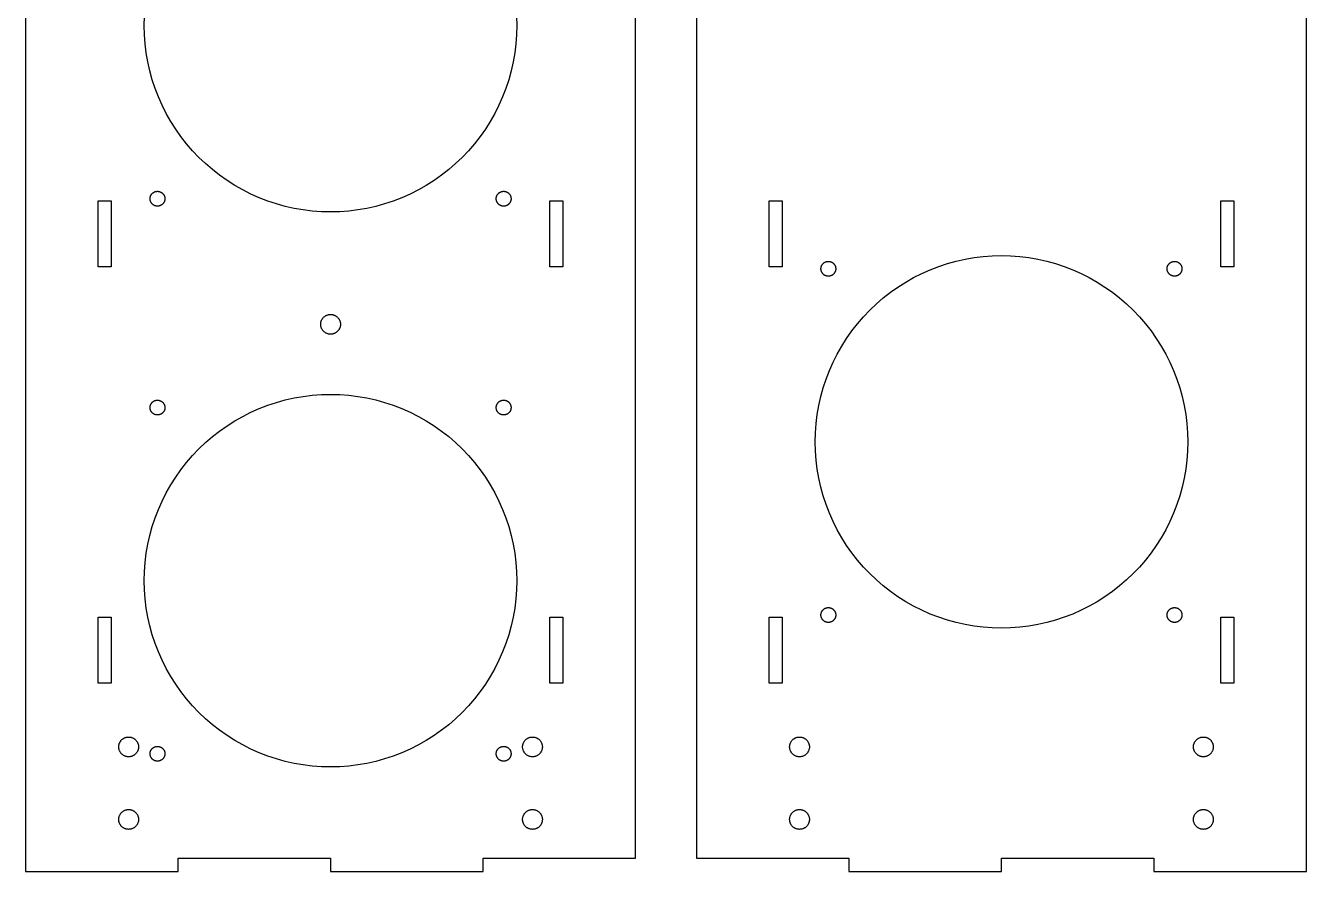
# Model space of a CAD drawing. Extents: x 0 to 916, y -4 to 1176.
# Drawn here: x 0 to 388.5, y -4 to 252.5 of the extents above; entities that cross this region are included whole.
import ezdxf

# ---------------------------------------------------------------- set-up
doc = ezdxf.new("R2010")
doc.units = 0
doc.layers.get('0').update_dxf_attribs({"linetype": 'CONTINUOUS'})

msp = doc.modelspace()

# ---------------------------------------------------------------- linework, layer by layer
for points in [[(46.25, 0), (92.5, 0), (92.5, -4), (138.75, -4), (138.75, 0), (185, 0), (185, 505), (138.75, 505), (138.75, 509), (92.5, 509), (92.5, 505), (46.25, 505), (46.25, 509), (0, 509), (0, -4), (46.25, -4)], [(296, 0), (342.25, 0), (342.25, -4), (388.5, -4), (388.5, 509), (342.25, 509), (342.25, 505), (296, 505), (296, 509), (249.75, 509), (249.75, 505), (203.5, 505), (203.5, 0), (249.75, 0), (249.75, -4), (296, -4)], [(39.8896, 197.753), (39.7795, 197.761), (39.6699, 197.774), (39.561, 197.793), (39.4533, 197.817), (39.3469, 197.847), (39.242, 197.882), (39.139, 197.921), (39.038, 197.966), (38.9394, 198.016), (38.8433, 198.07), (38.75, 198.129), (38.6597, 198.193), (38.5726, 198.261), (38.489, 198.333), (38.409, 198.409), (38.3329, 198.489), (38.2607, 198.573), (38.1928, 198.66), (38.1292, 198.75), (38.0701, 198.843), (38.0157, 198.939), (37.966, 199.038), (37.9213, 199.139), (37.8815, 199.242), (37.8469, 199.347), (37.8174, 199.453), (37.7932, 199.561), (37.7744, 199.67), (37.7608, 199.779), (37.7527, 199.89), (37.75, 200), (37.7527, 200.11), (37.7608, 200.221), (37.7744, 200.33), (37.7932, 200.439), (37.8174, 200.547), (37.8469, 200.653), (37.8815, 200.758), (37.9213, 200.861), (37.966, 200.962), (38.0157, 201.061), (38.0701, 201.157), (38.1292, 201.25), (38.1928, 201.34), (38.2607, 201.427), (38.3329, 201.511), (38.409, 201.591), (38.489, 201.667), (38.5726, 201.739), (38.6597, 201.807), (38.75, 201.871), (38.8433, 201.93), (38.9394, 201.984), (39.038, 202.034), (39.139, 202.079), (39.242, 202.118), (39.3469, 202.153), (39.4533, 202.183), (39.561, 202.207), (39.6699, 202.226), (39.7795, 202.239), (39.8896, 202.247), (40, 202.25), (40.1104, 202.247), (40.2205, 202.239), (40.3301, 202.226), (40.439, 202.207), (40.5467, 202.183), (40.6531, 202.153), (40.758, 202.118), (40.861, 202.079), (40.962, 202.034), (41.0606, 201.984), (41.1567, 201.93), (41.25, 201.871), (41.3403, 201.807), (41.4274, 201.739), (41.511, 201.667), (41.591, 201.591), (41.6671, 201.511), (41.7393, 201.427), (41.8072, 201.34), (41.8708, 201.25), (41.9299, 201.157), (41.9843, 201.061), (42.034, 200.962), (42.0787, 200.861), (42.1185, 200.758), (42.1531, 200.653), (42.1826, 200.547), (42.2068, 200.439), (42.2256, 200.33), (42.2392, 200.221), (42.2473, 200.11), (42.25, 200), (42.2473, 199.89), (42.2392, 199.779), (42.2256, 199.67), (42.2068, 199.561), (42.1826, 199.453), (42.1531, 199.347), (42.1185, 199.242), (42.0787, 199.139), (42.034, 199.038), (41.9843, 198.939), (41.9299, 198.843), (41.8708, 198.75), (41.8072, 198.66), (41.7393, 198.573), (41.6671, 198.489), (41.591, 198.409), (41.511, 198.333), (41.4274, 198.261), (41.3403, 198.193), (41.25, 198.129), (41.1567, 198.07), (41.0606, 198.016), (40.962, 197.966), (40.861, 197.921), (40.758, 197.882), (40.6531, 197.847), (40.5467, 197.817), (40.439, 197.793), (40.3301, 197.774), (40.2205, 197.761), (40.1104, 197.753), (40, 197.75)], [(144.89, 197.753), (144.779, 197.761), (144.67, 197.774), (144.561, 197.793), (144.453, 197.817), (144.347, 197.847), (144.242, 197.882), (144.139, 197.921), (144.038, 197.966), (143.939, 198.016), (143.843, 198.07), (143.75, 198.129), (143.66, 198.193), (143.573, 198.261), (143.489, 198.333), (143.409, 198.409), (143.333, 198.489), (143.261, 198.573), (143.193, 198.66), (143.129, 198.75), (143.07, 198.843), (143.016, 198.939), (142.966, 199.038), (142.921, 199.139), (142.882, 199.242), (142.847, 199.347), (142.817, 199.453), (142.793, 199.561), (142.774, 199.67), (142.761, 199.779), (142.753, 199.89), (142.75, 200), (142.753, 200.11), (142.761, 200.221), (142.774, 200.33), (142.793, 200.439), (142.817, 200.547), (142.847, 200.653), (142.882, 200.758), (142.921, 200.861), (142.966, 200.962), (143.016, 201.061), (143.07, 201.157), (143.129, 201.25), (143.193, 201.34), (143.261, 201.427), (143.333, 201.511), (143.409, 201.591), (143.489, 201.667), (143.573, 201.739), (143.66, 201.807), (143.75, 201.871), (143.843, 201.93), (143.939, 201.984), (144.038, 202.034), (144.139, 202.079), (144.242, 202.118), (144.347, 202.153), (144.453, 202.183), (144.561, 202.207), (144.67, 202.226), (144.779, 202.239), (144.89, 202.247), (145, 202.25), (145.11, 202.247), (145.221, 202.239), (145.33, 202.226), (145.439, 202.207), (145.547, 202.183), (145.653, 202.153), (145.758, 202.118), (145.861, 202.079), (145.962, 202.034), (146.061, 201.984), (146.157, 201.93), (146.25, 201.871), (146.34, 201.807), (146.427, 201.739), (146.511, 201.667), (146.591, 201.591), (146.667, 201.511), (146.739, 201.427), (146.807, 201.34), (146.871, 201.25), (146.93, 201.157), (146.984, 201.061), (147.034, 200.962), (147.079, 200.861), (147.118, 200.758), (147.153, 200.653), (147.183, 200.547), (147.207, 200.439), (147.226, 200.33), (147.239, 200.221), (147.247, 200.11), (147.25, 200), (147.247, 199.89), (147.239, 199.779), (147.226, 199.67), (147.207, 199.561), (147.183, 199.453), (147.153, 199.347), (147.118, 199.242), (147.079, 199.139), (147.034, 199.038), (146.984, 198.939), (146.93, 198.843), (146.871, 198.75), (146.807, 198.66), (146.739, 198.573), (146.667, 198.489), (146.591, 198.409), (146.511, 198.333), (146.427, 198.261), (146.34, 198.193), (146.25, 198.129), (146.157, 198.07), (146.061, 198.016), (145.962, 197.966), (145.861, 197.921), (145.758, 197.882), (145.653, 197.847), (145.547, 197.817), (145.439, 197.793), (145.33, 197.774), (145.221, 197.761), (145.11, 197.753), (145, 197.75)], [(22, 199.375), (26, 199.375), (26, 179.375), (22, 179.375)], [(159, 199.375), (163, 199.375), (163, 179.375), (159, 179.375)], [(225.5, 199.375), (229.5, 199.375), (229.5, 179.375), (225.5, 179.375)], [(362.5, 199.375), (366.5, 199.375), (366.5, 179.375), (362.5, 179.375)], [(293.228, 69.8181), (290.462, 70.0221), (287.71, 70.3615), (284.977, 70.8356), (282.272, 71.4432), (279.599, 72.1829), (276.966, 73.0528), (274.378, 74.0508), (271.843, 75.1746), (269.366, 76.4214), (266.953, 77.7883), (264.61, 79.272), (262.343, 80.8688), (260.157, 82.5749), (258.057, 84.3863), (256.048, 86.2985), (254.136, 88.3069), (252.325, 90.4068), (250.619, 92.593), (249.022, 94.8603), (247.538, 97.2032), (246.171, 99.6161), (244.925, 102.093), (243.801, 104.628), (242.803, 107.216), (241.933, 109.849), (241.193, 112.522), (240.586, 115.227), (240.112, 117.96), (239.772, 120.712), (239.568, 123.478), (239.5, 126.25), (239.568, 129.022), (239.772, 131.788), (240.112, 134.54), (240.586, 137.273), (241.193, 139.978), (241.933, 142.651), (242.803, 145.284), (243.801, 147.872), (244.925, 150.407), (246.171, 152.884), (247.538, 155.297), (249.022, 157.64), (250.619, 159.907), (252.325, 162.093), (254.136, 164.193), (256.048, 166.202), (258.057, 168.114), (260.157, 169.925), (262.343, 171.631), (264.61, 173.228), (266.953, 174.712), (269.366, 176.079), (271.843, 177.325), (274.378, 178.449), (276.966, 179.447), (279.599, 180.317), (282.272, 181.057), (284.977, 181.664), (287.71, 182.138), (290.462, 182.478), (293.228, 182.682), (296, 182.75), (298.772, 182.682), (301.538, 182.478), (304.29, 182.138), (307.023, 181.664), (309.728, 181.057), (312.401, 180.317), (315.034, 179.447), (317.622, 178.449), (320.157, 177.325), (322.634, 176.079), (325.047, 174.712), (327.39, 173.228), (329.657, 171.631), (331.843, 169.925), (333.943, 168.114), (335.952, 166.202), (337.864, 164.193), (339.675, 162.093), (341.381, 159.907), (342.978, 157.64), (344.462, 155.297), (345.829, 152.884), (347.075, 150.407), (348.199, 147.872), (349.197, 145.284), (350.067, 142.651), (350.807, 139.978), (351.414, 137.273), (351.888, 134.54), (352.228, 131.788), (352.432, 129.022), (352.5, 126.25), (352.432, 123.478), (352.228, 120.712), (351.888, 117.96), (351.414, 115.227), (350.807, 112.522), (350.067, 109.849), (349.197, 107.216), (348.199, 104.628), (347.075, 102.093), (345.829, 99.6161), (344.462, 97.2032), (342.978, 94.8603), (341.381, 92.593), (339.675, 90.4068), (337.864, 88.3069), (335.952, 86.2985), (333.943, 84.3863), (331.843, 82.5749), (329.657, 80.8688), (327.39, 79.272), (325.047, 77.7883), (322.634, 76.4214), (320.157, 75.1746), (317.622, 74.0508), (315.034, 73.0528), (312.401, 72.1829), (309.728, 71.4432), (307.023, 70.8356), (304.29, 70.3615), (301.538, 70.0221), (298.772, 69.8181), (296, 69.75)], [(243.39, 176.503), (243.279, 176.511), (243.17, 176.524), (243.061, 176.543), (242.953, 176.567), (242.847, 176.597), (242.742, 176.632), (242.639, 176.671), (242.538, 176.716), (242.439, 176.766), (242.343, 176.82), (242.25, 176.879), (242.16, 176.943), (242.073, 177.011), (241.989, 177.083), (241.909, 177.159), (241.833, 177.239), (241.761, 177.323), (241.693, 177.41), (241.629, 177.5), (241.57, 177.593), (241.516, 177.689), (241.466, 177.788), (241.421, 177.889), (241.382, 177.992), (241.347, 178.097), (241.317, 178.203), (241.293, 178.311), (241.274, 178.42), (241.261, 178.529), (241.253, 178.64), (241.25, 178.75), (241.253, 178.86), (241.261, 178.971), (241.274, 179.08), (241.293, 179.189), (241.317, 179.297), (241.347, 179.403), (241.382, 179.508), (241.421, 179.611), (241.466, 179.712), (241.516, 179.811), (241.57, 179.907), (241.629, 180), (241.693, 180.09), (241.761, 180.177), (241.833, 180.261), (241.909, 180.341), (241.989, 180.417), (242.073, 180.489), (242.16, 180.557), (242.25, 180.621), (242.343, 180.68), (242.439, 180.734), (242.538, 180.784), (242.639, 180.829), (242.742, 180.868), (242.847, 180.903), (242.953, 180.933), (243.061, 180.957), (243.17, 180.976), (243.279, 180.989), (243.39, 180.997), (243.5, 181), (243.61, 180.997), (243.721, 180.989), (243.83, 180.976), (243.939, 180.957), (244.047, 180.933), (244.153, 180.903), (244.258, 180.868), (244.361, 180.829), (244.462, 180.784), (244.561, 180.734), (244.657, 180.68), (244.75, 180.621), (244.84, 180.557), (244.927, 180.489), (245.011, 180.417), (245.091, 180.341), (245.167, 180.261), (245.239, 180.177), (245.307, 180.09), (245.371, 180), (245.43, 179.907), (245.484, 179.811), (245.534, 179.712), (245.579, 179.611), (245.618, 179.508), (245.653, 179.403), (245.683, 179.297), (245.707, 179.189), (245.726, 179.08), (245.739, 178.971), (245.747, 178.86), (245.75, 178.75), (245.747, 178.64), (245.739, 178.529), (245.726, 178.42), (245.707, 178.311), (245.683, 178.203), (245.653, 178.097), (245.618, 177.992), (245.579, 177.889), (245.534, 177.788), (245.484, 177.689), (245.43, 177.593), (245.371, 177.5), (245.307, 177.41), (245.239, 177.323), (245.167, 177.239), (245.091, 177.159), (245.011, 177.083), (244.927, 177.011), (244.84, 176.943), (244.75, 176.879), (244.657, 176.82), (244.561, 176.766), (244.462, 176.716), (244.361, 176.671), (244.258, 176.632), (244.153, 176.597), (244.047, 176.567), (243.939, 176.543), (243.83, 176.524), (243.721, 176.511), (243.61, 176.503), (243.5, 176.5)], [(348.39, 176.503), (348.279, 176.511), (348.17, 176.524), (348.061, 176.543), (347.953, 176.567), (347.847, 176.597), (347.742, 176.632), (347.639, 176.671), (347.538, 176.716), (347.439, 176.766), (347.343, 176.82), (347.25, 176.879), (347.16, 176.943), (347.073, 177.011), (346.989, 177.083), (346.909, 177.159), (346.833, 177.239), (346.761, 177.323), (346.693, 177.41), (346.629, 177.5), (346.57, 177.593), (346.516, 177.689), (346.466, 177.788), (346.421, 177.889), (346.382, 177.992), (346.347, 178.097), (346.317, 178.203), (346.293, 178.311), (346.274, 178.42), (346.261, 178.529), (346.253, 178.64), (346.25, 178.75), (346.253, 178.86), (346.261, 178.971), (346.274, 179.08), (346.293, 179.189), (346.317, 179.297), (346.347, 179.403), (346.382, 179.508), (346.421, 179.611), (346.466, 179.712), (346.516, 179.811), (346.57, 179.907), (346.629, 180), (346.693, 180.09), (346.761, 180.177), (346.833, 180.261), (346.909, 180.341), (346.989, 180.417), (347.073, 180.489), (347.16, 180.557), (347.25, 180.621), (347.343, 180.68), (347.439, 180.734), (347.538, 180.784), (347.639, 180.829), (347.742, 180.868), (347.847, 180.903), (347.953, 180.933), (348.061, 180.957), (348.17, 180.976), (348.279, 180.989), (348.39, 180.997), (348.5, 181), (348.61, 180.997), (348.721, 180.989), (348.83, 180.976), (348.939, 180.957), (349.047, 180.933), (349.153, 180.903), (349.258, 180.868), (349.361, 180.829), (349.462, 180.784), (349.561, 180.734), (349.657, 180.68), (349.75, 180.621), (349.84, 180.557), (349.927, 180.489), (350.011, 180.417), (350.091, 180.341), (350.167, 180.261), (350.239, 180.177), (350.307, 180.09), (350.371, 180), (350.43, 179.907), (350.484, 179.811), (350.534, 179.712), (350.579, 179.611), (350.618, 179.508), (350.653, 179.403), (350.683, 179.297), (350.707, 179.189), (350.726, 179.08), (350.739, 178.971), (350.747, 178.86), (350.75, 178.75), (350.747, 178.64), (350.739, 178.529), (350.726, 178.42), (350.707, 178.311), (350.683, 178.203), (350.653, 178.097), (350.618, 177.992), (350.579, 177.889), (350.534, 177.788), (350.484, 177.689), (350.43, 177.593), (350.371, 177.5), (350.307, 177.41), (350.239, 177.323), (350.167, 177.239), (350.091, 177.159), (350.011, 177.083), (349.927, 177.011), (349.84, 176.943), (349.75, 176.879), (349.657, 176.82), (349.561, 176.766), (349.462, 176.716), (349.361, 176.671), (349.258, 176.632), (349.153, 176.597), (349.047, 176.567), (348.939, 176.543), (348.83, 176.524), (348.721, 176.511), (348.61, 176.503), (348.5, 176.5)], [(92.3528, 158.915), (92.2059, 158.926), (92.0598, 158.944), (91.9147, 158.969), (91.7711, 159.001), (91.6291, 159.04), (91.4893, 159.087), (91.3519, 159.14), (91.2173, 159.199), (91.0858, 159.265), (90.9577, 159.338), (90.8333, 159.417), (90.7129, 159.502), (90.5968, 159.592), (90.4853, 159.688), (90.3787, 159.79), (90.2771, 159.897), (90.181, 160.008), (90.0904, 160.124), (90.0056, 160.245), (89.9268, 160.369), (89.8542, 160.497), (89.788, 160.629), (89.7284, 160.763), (89.6754, 160.901), (89.6292, 161.04), (89.5899, 161.182), (89.5576, 161.326), (89.5325, 161.471), (89.5144, 161.617), (89.5036, 161.764), (89.5, 161.911), (89.5036, 162.058), (89.5144, 162.205), (89.5325, 162.351), (89.5576, 162.496), (89.5899, 162.64), (89.6292, 162.782), (89.6754, 162.922), (89.7284, 163.059), (89.788, 163.194), (89.8542, 163.325), (89.9268, 163.454), (90.0056, 163.578), (90.0904, 163.698), (90.181, 163.814), (90.2771, 163.926), (90.3787, 164.033), (90.4853, 164.134), (90.5968, 164.23), (90.7129, 164.321), (90.8333, 164.406), (90.9577, 164.484), (91.0858, 164.557), (91.2173, 164.623), (91.3519, 164.683), (91.4893, 164.736), (91.6291, 164.782), (91.7711, 164.821), (91.9147, 164.854), (92.0598, 164.879), (92.2059, 164.897), (92.3528, 164.908), (92.5, 164.911), (92.6472, 164.908), (92.7941, 164.897), (92.9402, 164.879), (93.0853, 164.854), (93.2289, 164.821), (93.3709, 164.782), (93.5107, 164.736), (93.6481, 164.683), (93.7827, 164.623), (93.9142, 164.557), (94.0423, 164.484), (94.1667, 164.406), (94.2871, 164.321), (94.4032, 164.23), (94.5147, 164.134), (94.6213, 164.033), (94.7229, 163.926), (94.819, 163.814), (94.9096, 163.698), (94.9944, 163.578), (95.0732, 163.454), (95.1458, 163.325), (95.212, 163.194), (95.2716, 163.059), (95.3246, 162.922), (95.3708, 162.782), (95.4101, 162.64), (95.4424, 162.496), (95.4675, 162.351), (95.4856, 162.205), (95.4964, 162.058), (95.5, 161.911), (95.4964, 161.764), (95.4856, 161.617), (95.4675, 161.471), (95.4424, 161.326), (95.4101, 161.182), (95.3708, 161.04), (95.3246, 160.901), (95.2716, 160.763), (95.212, 160.629), (95.1458, 160.497), (95.0732, 160.369), (94.9944, 160.245), (94.9096, 160.124), (94.819, 160.008), (94.7229, 159.897), (94.6213, 159.79), (94.5147, 159.688), (94.4032, 159.592), (94.2871, 159.502), (94.1667, 159.417), (94.0423, 159.338), (93.9142, 159.265), (93.7827, 159.199), (93.6481, 159.14), (93.5107, 159.087), (93.3709, 159.04), (93.2289, 159.001), (93.0853, 158.969), (92.9402, 158.944), (92.7941, 158.926), (92.6472, 158.915), (92.5, 158.911)], [(89.7277, 27.7347), (86.962, 27.9387), (84.2097, 28.2782), (81.4774, 28.7523), (78.7716, 29.3599), (76.0989, 30.0995), (73.4657, 30.9694), (70.8784, 31.9675), (68.3431, 33.0913), (65.8661, 34.3381), (63.4532, 35.705), (61.1103, 37.1886), (58.843, 38.7854), (56.6568, 40.4916), (54.5569, 42.3029), (52.5485, 44.2151), (50.6363, 46.2236), (48.8249, 48.3234), (47.1188, 50.5097), (45.522, 52.7769), (44.0383, 55.1199), (42.6714, 57.5328), (41.4246, 60.0098), (40.3008, 62.5451), (39.3028, 65.1324), (38.4329, 67.7656), (37.6932, 70.4383), (37.0856, 73.1441), (36.6115, 75.8764), (36.2721, 78.6287), (36.0681, 81.3943), (36, 84.1667), (36.0681, 86.939), (36.2721, 89.7046), (36.6115, 92.4569), (37.0856, 95.1893), (37.6932, 97.895), (38.4329, 100.568), (39.3028, 103.201), (40.3008, 105.788), (41.4246, 108.324), (42.6714, 110.801), (44.0383, 113.213), (45.522, 115.556), (47.1188, 117.824), (48.8249, 120.01), (50.6363, 122.11), (52.5485, 124.118), (54.5569, 126.03), (56.6568, 127.842), (58.843, 129.548), (61.1103, 131.145), (63.4532, 132.628), (65.8661, 133.995), (68.3431, 135.242), (70.8784, 136.366), (73.4657, 137.364), (76.0989, 138.234), (78.7716, 138.973), (81.4774, 139.581), (84.2097, 140.055), (86.962, 140.395), (89.7277, 140.599), (92.5, 140.667), (95.2723, 140.599), (98.038, 140.395), (100.79, 140.055), (103.523, 139.581), (106.228, 138.973), (108.901, 138.234), (111.534, 137.364), (114.122, 136.366), (116.657, 135.242), (119.134, 133.995), (121.547, 132.628), (123.89, 131.145), (126.157, 129.548), (128.343, 127.842), (130.443, 126.03), (132.452, 124.118), (134.364, 122.11), (136.175, 120.01), (137.881, 117.824), (139.478, 115.556), (140.962, 113.213), (142.329, 110.801), (143.575, 108.324), (144.699, 105.788), (145.697, 103.201), (146.567, 100.568), (147.307, 97.895), (147.914, 95.1893), (148.388, 92.4569), (148.728, 89.7046), (148.932, 86.939), (149, 84.1667), (148.932, 81.3943), (148.728, 78.6287), (148.388, 75.8764), (147.914, 73.1441), (147.307, 70.4383), (146.567, 67.7656), (145.697, 65.1324), (144.699, 62.5451), (143.575, 60.0098), (142.329, 57.5328), (140.962, 55.1199), (139.478, 52.7769), (137.881, 50.5097), (136.175, 48.3234), (134.364, 46.2236), (132.452, 44.2151), (130.443, 42.3029), (128.343, 40.4916), (126.157, 38.7854), (123.89, 37.1886), (121.547, 35.705), (119.134, 34.3381), (116.657, 33.0913), (114.122, 31.9675), (111.534, 30.9694), (108.901, 30.0995), (106.228, 29.3599), (103.523, 28.7523), (100.79, 28.2782), (98.038, 27.9387), (95.2723, 27.7347), (92.5, 27.6667)], [(39.8896, 134.419), (39.7795, 134.428), (39.6699, 134.441), (39.561, 134.46), (39.4533, 134.484), (39.3469, 134.514), (39.242, 134.548), (39.139, 134.588), (39.038, 134.633), (38.9394, 134.682), (38.8433, 134.737), (38.75, 134.796), (38.6597, 134.859), (38.5726, 134.927), (38.489, 135), (38.409, 135.076), (38.3329, 135.156), (38.2607, 135.239), (38.1928, 135.326), (38.1292, 135.417), (38.0701, 135.51), (38.0157, 135.606), (37.966, 135.705), (37.9213, 135.806), (37.8815, 135.909), (37.8469, 136.014), (37.8174, 136.12), (37.7932, 136.228), (37.7744, 136.337), (37.7608, 136.446), (37.7527, 136.556), (37.75, 136.667), (37.7527, 136.777), (37.7608, 136.887), (37.7744, 136.997), (37.7932, 137.106), (37.8174, 137.213), (37.8469, 137.32), (37.8815, 137.425), (37.9213, 137.528), (37.966, 137.629), (38.0157, 137.727), (38.0701, 137.823), (38.1292, 137.917), (38.1928, 138.007), (38.2607, 138.094), (38.3329, 138.178), (38.409, 138.258), (38.489, 138.334), (38.5726, 138.406), (38.6597, 138.474), (38.75, 138.537), (38.8433, 138.597), (38.9394, 138.651), (39.038, 138.701), (39.139, 138.745), (39.242, 138.785), (39.3469, 138.82), (39.4533, 138.849), (39.561, 138.873), (39.6699, 138.892), (39.7795, 138.906), (39.8896, 138.914), (40, 138.917), (40.1104, 138.914), (40.2205, 138.906), (40.3301, 138.892), (40.439, 138.873), (40.5467, 138.849), (40.6531, 138.82), (40.758, 138.785), (40.861, 138.745), (40.962, 138.701), (41.0606, 138.651), (41.1567, 138.597), (41.25, 138.537), (41.3403, 138.474), (41.4274, 138.406), (41.511, 138.334), (41.591, 138.258), (41.6671, 138.178), (41.7393, 138.094), (41.8072, 138.007), (41.8708, 137.917), (41.9299, 137.823), (41.9843, 137.727), (42.034, 137.629), (42.0787, 137.528), (42.1185, 137.425), (42.1531, 137.32), (42.1826, 137.213), (42.2068, 137.106), (42.2256, 136.997), (42.2392, 136.887), (42.2473, 136.777), (42.25, 136.667), (42.2473, 136.556), (42.2392, 136.446), (42.2256, 136.337), (42.2068, 136.228), (42.1826, 136.12), (42.1531, 136.014), (42.1185, 135.909), (42.0787, 135.806), (42.034, 135.705), (41.9843, 135.606), (41.9299, 135.51), (41.8708, 135.417), (41.8072, 135.326), (41.7393, 135.239), (41.6671, 135.156), (41.591, 135.076), (41.511, 135), (41.4274, 134.927), (41.3403, 134.859), (41.25, 134.796), (41.1567, 134.737), (41.0606, 134.682), (40.962, 134.633), (40.861, 134.588), (40.758, 134.548), (40.6531, 134.514), (40.5467, 134.484), (40.439, 134.46), (40.3301, 134.441), (40.2205, 134.428), (40.1104, 134.419), (40, 134.417)], [(144.89, 134.419), (144.779, 134.428), (144.67, 134.441), (144.561, 134.46), (144.453, 134.484), (144.347, 134.514), (144.242, 134.548), (144.139, 134.588), (144.038, 134.633), (143.939, 134.682), (143.843, 134.737), (143.75, 134.796), (143.66, 134.859), (143.573, 134.927), (143.489, 135), (143.409, 135.076), (143.333, 135.156), (143.261, 135.239), (143.193, 135.326), (143.129, 135.417), (143.07, 135.51), (143.016, 135.606), (142.966, 135.705), (142.921, 135.806), (142.882, 135.909), (142.847, 136.014), (142.817, 136.12), (142.793, 136.228), (142.774, 136.337), (142.761, 136.446), (142.753, 136.556), (142.75, 136.667), (142.753, 136.777), (142.761, 136.887), (142.774, 136.997), (142.793, 137.106), (142.817, 137.213), (142.847, 137.32), (142.882, 137.425), (142.921, 137.528), (142.966, 137.629), (143.016, 137.727), (143.07, 137.823), (143.129, 137.917), (143.193, 138.007), (143.261, 138.094), (143.333, 138.178), (143.409, 138.258), (143.489, 138.334), (143.573, 138.406), (143.66, 138.474), (143.75, 138.537), (143.843, 138.597), (143.939, 138.651), (144.038, 138.701), (144.139, 138.745), (144.242, 138.785), (144.347, 138.82), (144.453, 138.849), (144.561, 138.873), (144.67, 138.892), (144.779, 138.906), (144.89, 138.914), (145, 138.917), (145.11, 138.914), (145.221, 138.906), (145.33, 138.892), (145.439, 138.873), (145.547, 138.849), (145.653, 138.82), (145.758, 138.785), (145.861, 138.745), (145.962, 138.701), (146.061, 138.651), (146.157, 138.597), (146.25, 138.537), (146.34, 138.474), (146.427, 138.406), (146.511, 138.334), (146.591, 138.258), (146.667, 138.178), (146.739, 138.094), (146.807, 138.007), (146.871, 137.917), (146.93, 137.823), (146.984, 137.727), (147.034, 137.629), (147.079, 137.528), (147.118, 137.425), (147.153, 137.32), (147.183, 137.213), (147.207, 137.106), (147.226, 136.997), (147.239, 136.887), (147.247, 136.777), (147.25, 136.667), (147.247, 136.556), (147.239, 136.446), (147.226, 136.337), (147.207, 136.228), (147.183, 136.12), (147.153, 136.014), (147.118, 135.909), (147.079, 135.806), (147.034, 135.705), (146.984, 135.606), (146.93, 135.51), (146.871, 135.417), (146.807, 135.326), (146.739, 135.239), (146.667, 135.156), (146.591, 135.076), (146.511, 135), (146.427, 134.927), (146.34, 134.859), (146.25, 134.796), (146.157, 134.737), (146.061, 134.682), (145.962, 134.633), (145.861, 134.588), (145.758, 134.548), (145.653, 134.514), (145.547, 134.484), (145.439, 134.46), (145.33, 134.441), (145.221, 134.428), (145.11, 134.419), (145, 134.417)], [(243.39, 71.5027), (243.279, 71.5108), (243.17, 71.5244), (243.061, 71.5432), (242.953, 71.5674), (242.847, 71.5969), (242.742, 71.6315), (242.639, 71.6713), (242.538, 71.716), (242.439, 71.7657), (242.343, 71.8201), (242.25, 71.8792), (242.16, 71.9428), (242.073, 72.0107), (241.989, 72.0829), (241.909, 72.159), (241.833, 72.239), (241.761, 72.3226), (241.693, 72.4097), (241.629, 72.5), (241.57, 72.5933), (241.516, 72.6894), (241.466, 72.788), (241.421, 72.889), (241.382, 72.992), (241.347, 73.0969), (241.317, 73.2033), (241.293, 73.311), (241.274, 73.4199), (241.261, 73.5295), (241.253, 73.6396), (241.25, 73.75), (241.253, 73.8604), (241.261, 73.9705), (241.274, 74.0801), (241.293, 74.189), (241.317, 74.2967), (241.347, 74.4031), (241.382, 74.508), (241.421, 74.611), (241.466, 74.712), (241.516, 74.8106), (241.57, 74.9067), (241.629, 75), (241.693, 75.0903), (241.761, 75.1774), (241.833, 75.261), (241.909, 75.341), (241.989, 75.4171), (242.073, 75.4893), (242.16, 75.5572), (242.25, 75.6208), (242.343, 75.6799), (242.439, 75.7343), (242.538, 75.784), (242.639, 75.8287), (242.742, 75.8685), (242.847, 75.9031), (242.953, 75.9326), (243.061, 75.9568), (243.17, 75.9756), (243.279, 75.9892), (243.39, 75.9973), (243.5, 76), (243.61, 75.9973), (243.721, 75.9892), (243.83, 75.9756), (243.939, 75.9568), (244.047, 75.9326), (244.153, 75.9031), (244.258, 75.8685), (244.361, 75.8287), (244.462, 75.784), (244.561, 75.7343), (244.657, 75.6799), (244.75, 75.6208), (244.84, 75.5572), (244.927, 75.4893), (245.011, 75.4171), (245.091, 75.341), (245.167, 75.261), (245.239, 75.1774), (245.307, 75.0903), (245.371, 75), (245.43, 74.9067), (245.484, 74.8106), (245.534, 74.712), (245.579, 74.611), (245.618, 74.508), (245.653, 74.4031), (245.683, 74.2967), (245.707, 74.189), (245.726, 74.0801), (245.739, 73.9705), (245.747, 73.8604), (245.75, 73.75), (245.747, 73.6396), (245.739, 73.5295), (245.726, 73.4199), (245.707, 73.311), (245.683, 73.2033), (245.653, 73.0969), (245.618, 72.992), (245.579, 72.889), (245.534, 72.788), (245.484, 72.6894), (245.43, 72.5933), (245.371, 72.5), (245.307, 72.4097), (245.239, 72.3226), (245.167, 72.239), (245.091, 72.159), (245.011, 72.0829), (244.927, 72.0107), (244.84, 71.9428), (244.75, 71.8792), (244.657, 71.8201), (244.561, 71.7657), (244.462, 71.716), (244.361, 71.6713), (244.258, 71.6315), (244.153, 71.5969), (244.047, 71.5674), (243.939, 71.5432), (243.83, 71.5244), (243.721, 71.5108), (243.61, 71.5027), (243.5, 71.5)], [(348.39, 71.5027), (348.279, 71.5108), (348.17, 71.5244), (348.061, 71.5432), (347.953, 71.5674), (347.847, 71.5969), (347.742, 71.6315), (347.639, 71.6713), (347.538, 71.716), (347.439, 71.7657), (347.343, 71.8201), (347.25, 71.8792), (347.16, 71.9428), (347.073, 72.0107), (346.989, 72.0829), (346.909, 72.159), (346.833, 72.239), (346.761, 72.3226), (346.693, 72.4097), (346.629, 72.5), (346.57, 72.5933), (346.516, 72.6894), (346.466, 72.788), (346.421, 72.889), (346.382, 72.992), (346.347, 73.0969), (346.317, 73.2033), (346.293, 73.311), (346.274, 73.4199), (346.261, 73.5295), (346.253, 73.6396), (346.25, 73.75), (346.253, 73.8604), (346.261, 73.9705), (346.274, 74.0801), (346.293, 74.189), (346.317, 74.2967), (346.347, 74.4031), (346.382, 74.508), (346.421, 74.611), (346.466, 74.712), (346.516, 74.8106), (346.57, 74.9067), (346.629, 75), (346.693, 75.0903), (346.761, 75.1774), (346.833, 75.261), (346.909, 75.341), (346.989, 75.4171), (347.073, 75.4893), (347.16, 75.5572), (347.25, 75.6208), (347.343, 75.6799), (347.439, 75.7343), (347.538, 75.784), (347.639, 75.8287), (347.742, 75.8685), (347.847, 75.9031), (347.953, 75.9326), (348.061, 75.9568), (348.17, 75.9756), (348.279, 75.9892), (348.39, 75.9973), (348.5, 76), (348.61, 75.9973), (348.721, 75.9892), (348.83, 75.9756), (348.939, 75.9568), (349.047, 75.9326), (349.153, 75.9031), (349.258, 75.8685), (349.361, 75.8287), (349.462, 75.784), (349.561, 75.7343), (349.657, 75.6799), (349.75, 75.6208), (349.84, 75.5572), (349.927, 75.4893), (350.011, 75.4171), (350.091, 75.341), (350.167, 75.261), (350.239, 75.1774), (350.307, 75.0903), (350.371, 75), (350.43, 74.9067), (350.484, 74.8106), (350.534, 74.712), (350.579, 74.611), (350.618, 74.508), (350.653, 74.4031), (350.683, 74.2967), (350.707, 74.189), (350.726, 74.0801), (350.739, 73.9705), (350.747, 73.8604), (350.75, 73.75), (350.747, 73.6396), (350.739, 73.5295), (350.726, 73.4199), (350.707, 73.311), (350.683, 73.2033), (350.653, 73.0969), (350.618, 72.992), (350.579, 72.889), (350.534, 72.788), (350.484, 72.6894), (350.43, 72.5933), (350.371, 72.5), (350.307, 72.4097), (350.239, 72.3226), (350.167, 72.239), (350.091, 72.159), (350.011, 72.0829), (349.927, 72.0107), (349.84, 71.9428), (349.75, 71.8792), (349.657, 71.8201), (349.561, 71.7657), (349.462, 71.716), (349.361, 71.6713), (349.258, 71.6315), (349.153, 71.5969), (349.047, 71.5674), (348.939, 71.5432), (348.83, 71.5244), (348.721, 71.5108), (348.61, 71.5027), (348.5, 71.5)], [(22, 73.125), (26, 73.125), (26, 53.125), (22, 53.125)], [(159, 73.125), (163, 73.125), (163, 53.125), (159, 53.125)], [(225.5, 73.125), (229.5, 73.125), (229.5, 53.125), (225.5, 53.125)], [(362.5, 73.125), (366.5, 73.125), (366.5, 53.125), (362.5, 53.125)], [(31.1028, 30.7536), (30.9559, 30.7644), (30.8098, 30.7825), (30.6647, 30.8076), (30.5211, 30.8399), (30.3791, 30.8792), (30.2393, 30.9254), (30.1019, 30.9784), (29.9673, 31.038), (29.8358, 31.1042), (29.7077, 31.1768), (29.5833, 31.2556), (29.4629, 31.3404), (29.3468, 31.431), (29.2353, 31.5271), (29.1287, 31.6287), (29.0271, 31.7353), (28.931, 31.8468), (28.8404, 31.9629), (28.7556, 32.0833), (28.6768, 32.2077), (28.6042, 32.3358), (28.538, 32.4673), (28.4784, 32.6019), (28.4254, 32.7393), (28.3792, 32.8791), (28.3399, 33.0211), (28.3076, 33.1647), (28.2825, 33.3098), (28.2644, 33.4559), (28.2536, 33.6028), (28.25, 33.75), (28.2536, 33.8972), (28.2644, 34.0441), (28.2825, 34.1902), (28.3076, 34.3353), (28.3399, 34.4789), (28.3792, 34.6209), (28.4254, 34.7607), (28.4784, 34.8981), (28.538, 35.0327), (28.6042, 35.1642), (28.6768, 35.2923), (28.7556, 35.4167), (28.8404, 35.5371), (28.931, 35.6532), (29.0271, 35.7647), (29.1287, 35.8713), (29.2353, 35.9729), (29.3468, 36.069), (29.4629, 36.1596), (29.5833, 36.2444), (29.7077, 36.3232), (29.8358, 36.3958), (29.9673, 36.462), (30.1019, 36.5216), (30.2393, 36.5746), (30.3791, 36.6208), (30.5211, 36.6601), (30.6647, 36.6924), (30.8098, 36.7175), (30.9559, 36.7356), (31.1028, 36.7464), (31.25, 36.75), (31.3972, 36.7464), (31.5441, 36.7356), (31.6902, 36.7175), (31.8353, 36.6924), (31.9789, 36.6601), (32.1209, 36.6208), (32.2607, 36.5746), (32.3981, 36.5216), (32.5327, 36.462), (32.6642, 36.3958), (32.7923, 36.3232), (32.9167, 36.2444), (33.0371, 36.1596), (33.1532, 36.069), (33.2647, 35.9729), (33.3713, 35.8713), (33.4729, 35.7647), (33.569, 35.6532), (33.6596, 35.5371), (33.7444, 35.4167), (33.8232, 35.2923), (33.8958, 35.1642), (33.962, 35.0327), (34.0216, 34.8981), (34.0746, 34.7607), (34.1208, 34.6209), (34.1601, 34.4789), (34.1924, 34.3353), (34.2175, 34.1902), (34.2356, 34.0441), (34.2464, 33.8972), (34.25, 33.75), (34.2464, 33.6028), (34.2356, 33.4559), (34.2175, 33.3098), (34.1924, 33.1647), (34.1601, 33.0211), (34.1208, 32.8791), (34.0746, 32.7393), (34.0216, 32.6019), (33.962, 32.4673), (33.8958, 32.3358), (33.8232, 32.2077), (33.7444, 32.0833), (33.6596, 31.9629), (33.569, 31.8468), (33.4729, 31.7353), (33.3713, 31.6287), (33.2647, 31.5271), (33.1532, 31.431), (33.0371, 31.3404), (32.9167, 31.2556), (32.7923, 31.1768), (32.6642, 31.1042), (32.5327, 31.038), (32.3981, 30.9784), (32.2607, 30.9254), (32.1209, 30.8792), (31.9789, 30.8399), (31.8353, 30.8076), (31.6902, 30.7825), (31.5441, 30.7644), (31.3972, 30.7536), (31.25, 30.75)], [(153.603, 30.7536), (153.456, 30.7644), (153.31, 30.7825), (153.165, 30.8076), (153.021, 30.8399), (152.879, 30.8792), (152.739, 30.9254), (152.602, 30.9784), (152.467, 31.038), (152.336, 31.1042), (152.208, 31.1768), (152.083, 31.2556), (151.963, 31.3404), (151.847, 31.431), (151.735, 31.5271), (151.629, 31.6287), (151.527, 31.7353), (151.431, 31.8468), (151.34, 31.9629), (151.256, 32.0833), (151.177, 32.2077), (151.104, 32.3358), (151.038, 32.4673), (150.978, 32.6019), (150.925, 32.7393), (150.879, 32.8791), (150.84, 33.0211), (150.808, 33.1647), (150.782, 33.3098), (150.764, 33.4559), (150.754, 33.6028), (150.75, 33.75), (150.754, 33.8972), (150.764, 34.0441), (150.782, 34.1902), (150.808, 34.3353), (150.84, 34.4789), (150.879, 34.6209), (150.925, 34.7607), (150.978, 34.8981), (151.038, 35.0327), (151.104, 35.1642), (151.177, 35.2923), (151.256, 35.4167), (151.34, 35.5371), (151.431, 35.6532), (151.527, 35.7647), (151.629, 35.8713), (151.735, 35.9729), (151.847, 36.069), (151.963, 36.1596), (152.083, 36.2444), (152.208, 36.3232), (152.336, 36.3958), (152.467, 36.462), (152.602, 36.5216), (152.739, 36.5746), (152.879, 36.6208), (153.021, 36.6601), (153.165, 36.6924), (153.31, 36.7175), (153.456, 36.7356), (153.603, 36.7464), (153.75, 36.75), (153.897, 36.7464), (154.044, 36.7356), (154.19, 36.7175), (154.335, 36.6924), (154.479, 36.6601), (154.621, 36.6208), (154.761, 36.5746), (154.898, 36.5216), (155.033, 36.462), (155.164, 36.3958), (155.292, 36.3232), (155.417, 36.2444), (155.537, 36.1596), (155.653, 36.069), (155.765, 35.9729), (155.871, 35.8713), (155.973, 35.7647), (156.069, 35.6532), (156.16, 35.5371), (156.244, 35.4167), (156.323, 35.2923), (156.396, 35.1642), (156.462, 35.0327), (156.522, 34.8981), (156.575, 34.7607), (156.621, 34.6209), (156.66, 34.4789), (156.692, 34.3353), (156.718, 34.1902), (156.736, 34.0441), (156.746, 33.8972), (156.75, 33.75), (156.746, 33.6028), (156.736, 33.4559), (156.718, 33.3098), (156.692, 33.1647), (156.66, 33.0211), (156.621, 32.8791), (156.575, 32.7393), (156.522, 32.6019), (156.462, 32.4673), (156.396, 32.3358), (156.323, 32.2077), (156.244, 32.0833), (156.16, 31.9629), (156.069, 31.8468), (155.973, 31.7353), (155.871, 31.6287), (155.765, 31.5271), (155.653, 31.431), (155.537, 31.3404), (155.417, 31.2556), (155.292, 31.1768), (155.164, 31.1042), (155.033, 31.038), (154.898, 30.9784), (154.761, 30.9254), (154.621, 30.8792), (154.479, 30.8399), (154.335, 30.8076), (154.19, 30.7825), (154.044, 30.7644), (153.897, 30.7536), (153.75, 30.75)], [(234.603, 30.7536), (234.456, 30.7644), (234.31, 30.7825), (234.165, 30.8076), (234.021, 30.8399), (233.879, 30.8792), (233.739, 30.9254), (233.602, 30.9784), (233.467, 31.038), (233.336, 31.1042), (233.208, 31.1768), (233.083, 31.2556), (232.963, 31.3404), (232.847, 31.431), (232.735, 31.5271), (232.629, 31.6287), (232.527, 31.7353), (232.431, 31.8468), (232.34, 31.9629), (232.256, 32.0833), (232.177, 32.2077), (232.104, 32.3358), (232.038, 32.4673), (231.978, 32.6019), (231.925, 32.7393), (231.879, 32.8791), (231.84, 33.0211), (231.808, 33.1647), (231.782, 33.3098), (231.764, 33.4559), (231.754, 33.6028), (231.75, 33.75), (231.754, 33.8972), (231.764, 34.0441), (231.782, 34.1902), (231.808, 34.3353), (231.84, 34.4789), (231.879, 34.6209), (231.925, 34.7607), (231.978, 34.8981), (232.038, 35.0327), (232.104, 35.1642), (232.177, 35.2923), (232.256, 35.4167), (232.34, 35.5371), (232.431, 35.6532), (232.527, 35.7647), (232.629, 35.8713), (232.735, 35.9729), (232.847, 36.069), (232.963, 36.1596), (233.083, 36.2444), (233.208, 36.3232), (233.336, 36.3958), (233.467, 36.462), (233.602, 36.5216), (233.739, 36.5746), (233.879, 36.6208), (234.021, 36.6601), (234.165, 36.6924), (234.31, 36.7175), (234.456, 36.7356), (234.603, 36.7464), (234.75, 36.75), (234.897, 36.7464), (235.044, 36.7356), (235.19, 36.7175), (235.335, 36.6924), (235.479, 36.6601), (235.621, 36.6208), (235.761, 36.5746), (235.898, 36.5216), (236.033, 36.462), (236.164, 36.3958), (236.292, 36.3232), (236.417, 36.2444), (236.537, 36.1596), (236.653, 36.069), (236.765, 35.9729), (236.871, 35.8713), (236.973, 35.7647), (237.069, 35.6532), (237.16, 35.5371), (237.244, 35.4167), (237.323, 35.2923), (237.396, 35.1642), (237.462, 35.0327), (237.522, 34.8981), (237.575, 34.7607), (237.621, 34.6209), (237.66, 34.4789), (237.692, 34.3353), (237.718, 34.1902), (237.736, 34.0441), (237.746, 33.8972), (237.75, 33.75), (237.746, 33.6028), (237.736, 33.4559), (237.718, 33.3098), (237.692, 33.1647), (237.66, 33.0211), (237.621, 32.8791), (237.575, 32.7393), (237.522, 32.6019), (237.462, 32.4673), (237.396, 32.3358), (237.323, 32.2077), (237.244, 32.0833), (237.16, 31.9629), (237.069, 31.8468), (236.973, 31.7353), (236.871, 31.6287), (236.765, 31.5271), (236.653, 31.431), (236.537, 31.3404), (236.417, 31.2556), (236.292, 31.1768), (236.164, 31.1042), (236.033, 31.038), (235.898, 30.9784), (235.761, 30.9254), (235.621, 30.8792), (235.479, 30.8399), (235.335, 30.8076), (235.19, 30.7825), (235.044, 30.7644), (234.897, 30.7536), (234.75, 30.75)], [(357.103, 30.7536), (356.956, 30.7644), (356.81, 30.7825), (356.665, 30.8076), (356.521, 30.8399), (356.379, 30.8792), (356.239, 30.9254), (356.102, 30.9784), (355.967, 31.038), (355.836, 31.1042), (355.708, 31.1768), (355.583, 31.2556), (355.463, 31.3404), (355.347, 31.431), (355.235, 31.5271), (355.129, 31.6287), (355.027, 31.7353), (354.931, 31.8468), (354.84, 31.9629), (354.756, 32.0833), (354.677, 32.2077), (354.604, 32.3358), (354.538, 32.4673), (354.478, 32.6019), (354.425, 32.7393), (354.379, 32.8791), (354.34, 33.0211), (354.308, 33.1647), (354.282, 33.3098), (354.264, 33.4559), (354.254, 33.6028), (354.25, 33.75), (354.254, 33.8972), (354.264, 34.0441), (354.282, 34.1902), (354.308, 34.3353), (354.34, 34.4789), (354.379, 34.6209), (354.425, 34.7607), (354.478, 34.8981), (354.538, 35.0327), (354.604, 35.1642), (354.677, 35.2923), (354.756, 35.4167), (354.84, 35.5371), (354.931, 35.6532), (355.027, 35.7647), (355.129, 35.8713), (355.235, 35.9729), (355.347, 36.069), (355.463, 36.1596), (355.583, 36.2444), (355.708, 36.3232), (355.836, 36.3958), (355.967, 36.462), (356.102, 36.5216), (356.239, 36.5746), (356.379, 36.6208), (356.521, 36.6601), (356.665, 36.6924), (356.81, 36.7175), (356.956, 36.7356), (357.103, 36.7464), (357.25, 36.75), (357.397, 36.7464), (357.544, 36.7356), (357.69, 36.7175), (357.835, 36.6924), (357.979, 36.6601), (358.121, 36.6208), (358.261, 36.5746), (358.398, 36.5216), (358.533, 36.462), (358.664, 36.3958), (358.792, 36.3232), (358.917, 36.2444), (359.037, 36.1596), (359.153, 36.069), (359.265, 35.9729), (359.371, 35.8713), (359.473, 35.7647), (359.569, 35.6532), (359.66, 35.5371), (359.744, 35.4167), (359.823, 35.2923), (359.896, 35.1642), (359.962, 35.0327), (360.022, 34.8981), (360.075, 34.7607), (360.121, 34.6209), (360.16, 34.4789), (360.192, 34.3353), (360.218, 34.1902), (360.236, 34.0441), (360.246, 33.8972), (360.25, 33.75), (360.246, 33.6028), (360.236, 33.4559), (360.218, 33.3098), (360.192, 33.1647), (360.16, 33.0211), (360.121, 32.8791), (360.075, 32.7393), (360.022, 32.6019), (359.962, 32.4673), (359.896, 32.3358), (359.823, 32.2077), (359.744, 32.0833), (359.66, 31.9629), (359.569, 31.8468), (359.473, 31.7353), (359.371, 31.6287), (359.265, 31.5271), (359.153, 31.431), (359.037, 31.3404), (358.917, 31.2556), (358.792, 31.1768), (358.664, 31.1042), (358.533, 31.038), (358.398, 30.9784), (358.261, 30.9254), (358.121, 30.8792), (357.979, 30.8399), (357.835, 30.8076), (357.69, 30.7825), (357.544, 30.7644), (357.397, 30.7536), (357.25, 30.75)], [(39.8896, 29.4194), (39.7795, 29.4275), (39.6699, 29.441), (39.561, 29.4599), (39.4533, 29.4841), (39.3469, 29.5136), (39.242, 29.5482), (39.139, 29.5879), (39.038, 29.6327), (38.9394, 29.6823), (38.8433, 29.7368), (38.75, 29.7959), (38.6597, 29.8594), (38.5726, 29.9274), (38.489, 29.9995), (38.409, 30.0757), (38.3329, 30.1557), (38.2607, 30.2393), (38.1928, 30.3263), (38.1292, 30.4166), (38.0701, 30.5099), (38.0157, 30.606), (37.966, 30.7047), (37.9213, 30.8056), (37.8815, 30.9087), (37.8469, 31.0135), (37.8174, 31.12), (37.7932, 31.2277), (37.7744, 31.3365), (37.7608, 31.4461), (37.7527, 31.5563), (37.75, 31.6667), (37.7527, 31.7771), (37.7608, 31.8872), (37.7744, 31.9968), (37.7932, 32.1056), (37.8174, 32.2134), (37.8469, 32.3198), (37.8815, 32.4247), (37.9213, 32.5277), (37.966, 32.6287), (38.0157, 32.7273), (38.0701, 32.8234), (38.1292, 32.9167), (38.1928, 33.007), (38.2607, 33.0941), (38.3329, 33.1777), (38.409, 33.2577), (38.489, 33.3338), (38.5726, 33.4059), (38.6597, 33.4739), (38.75, 33.5375), (38.8433, 33.5966), (38.9394, 33.651), (39.038, 33.7006), (39.139, 33.7454), (39.242, 33.7851), (39.3469, 33.8198), (39.4533, 33.8492), (39.561, 33.8734), (39.6699, 33.8923), (39.7795, 33.9058), (39.8896, 33.914), (40, 33.9167), (40.1104, 33.914), (40.2205, 33.9058), (40.3301, 33.8923), (40.439, 33.8734), (40.5467, 33.8492), (40.6531, 33.8198), (40.758, 33.7851), (40.861, 33.7454), (40.962, 33.7006), (41.0606, 33.651), (41.1567, 33.5966), (41.25, 33.5375), (41.3403, 33.4739), (41.4274, 33.4059), (41.511, 33.3338), (41.591, 33.2577), (41.6671, 33.1777), (41.7393, 33.0941), (41.8072, 33.007), (41.8708, 32.9167), (41.9299, 32.8234), (41.9843, 32.7273), (42.034, 32.6287), (42.0787, 32.5277), (42.1185, 32.4247), (42.1531, 32.3198), (42.1826, 32.2134), (42.2068, 32.1056), (42.2256, 31.9968), (42.2392, 31.8872), (42.2473, 31.7771), (42.25, 31.6667), (42.2473, 31.5563), (42.2392, 31.4461), (42.2256, 31.3365), (42.2068, 31.2277), (42.1826, 31.12), (42.1531, 31.0135), (42.1185, 30.9087), (42.0787, 30.8056), (42.034, 30.7047), (41.9843, 30.606), (41.9299, 30.5099), (41.8708, 30.4166), (41.8072, 30.3263), (41.7393, 30.2393), (41.6671, 30.1557), (41.591, 30.0757), (41.511, 29.9995), (41.4274, 29.9274), (41.3403, 29.8594), (41.25, 29.7959), (41.1567, 29.7368), (41.0606, 29.6823), (40.962, 29.6327), (40.861, 29.5879), (40.758, 29.5482), (40.6531, 29.5136), (40.5467, 29.4841), (40.439, 29.4599), (40.3301, 29.441), (40.2205, 29.4275), (40.1104, 29.4194), (40, 29.4167)], [(144.89, 29.4194), (144.779, 29.4275), (144.67, 29.441), (144.561, 29.4599), (144.453, 29.4841), (144.347, 29.5136), (144.242, 29.5482), (144.139, 29.5879), (144.038, 29.6327), (143.939, 29.6823), (143.843, 29.7368), (143.75, 29.7959), (143.66, 29.8594), (143.573, 29.9274), (143.489, 29.9995), (143.409, 30.0757), (143.333, 30.1557), (143.261, 30.2393), (143.193, 30.3263), (143.129, 30.4166), (143.07, 30.5099), (143.016, 30.606), (142.966, 30.7047), (142.921, 30.8056), (142.882, 30.9087), (142.847, 31.0135), (142.817, 31.12), (142.793, 31.2277), (142.774, 31.3365), (142.761, 31.4461), (142.753, 31.5563), (142.75, 31.6667), (142.753, 31.7771), (142.761, 31.8872), (142.774, 31.9968), (142.793, 32.1056), (142.817, 32.2134), (142.847, 32.3198), (142.882, 32.4247), (142.921, 32.5277), (142.966, 32.6287), (143.016, 32.7273), (143.07, 32.8234), (143.129, 32.9167), (143.193, 33.007), (143.261, 33.0941), (143.333, 33.1777), (143.409, 33.2577), (143.489, 33.3338), (143.573, 33.4059), (143.66, 33.4739), (143.75, 33.5375), (143.843, 33.5966), (143.939, 33.651), (144.038, 33.7006), (144.139, 33.7454), (144.242, 33.7851), (144.347, 33.8198), (144.453, 33.8492), (144.561, 33.8734), (144.67, 33.8923), (144.779, 33.9058), (144.89, 33.914), (145, 33.9167), (145.11, 33.914), (145.221, 33.9058), (145.33, 33.8923), (145.439, 33.8734), (145.547, 33.8492), (145.653, 33.8198), (145.758, 33.7851), (145.861, 33.7454), (145.962, 33.7006), (146.061, 33.651), (146.157, 33.5966), (146.25, 33.5375), (146.34, 33.4739), (146.427, 33.4059), (146.511, 33.3338), (146.591, 33.2577), (146.667, 33.1777), (146.739, 33.0941), (146.807, 33.007), (146.871, 32.9167), (146.93, 32.8234), (146.984, 32.7273), (147.034, 32.6287), (147.079, 32.5277), (147.118, 32.4247), (147.153, 32.3198), (147.183, 32.2134), (147.207, 32.1056), (147.226, 31.9968), (147.239, 31.8872), (147.247, 31.7771), (147.25, 31.6667), (147.247, 31.5563), (147.239, 31.4461), (147.226, 31.3365), (147.207, 31.2277), (147.183, 31.12), (147.153, 31.0135), (147.118, 30.9087), (147.079, 30.8056), (147.034, 30.7047), (146.984, 30.606), (146.93, 30.5099), (146.871, 30.4166), (146.807, 30.3263), (146.739, 30.2393), (146.667, 30.1557), (146.591, 30.0757), (146.511, 29.9995), (146.427, 29.9274), (146.34, 29.8594), (146.25, 29.7959), (146.157, 29.7368), (146.061, 29.6823), (145.962, 29.6327), (145.861, 29.5879), (145.758, 29.5482), (145.653, 29.5136), (145.547, 29.4841), (145.439, 29.4599), (145.33, 29.441), (145.221, 29.4275), (145.11, 29.4194), (145, 29.4167)], [(31.1028, 8.7536), (30.9559, 8.7645), (30.8098, 8.7825), (30.6647, 8.8076), (30.5211, 8.8399), (30.3791, 8.8792), (30.2393, 8.9254), (30.1019, 8.9784), (29.9673, 9.038), (29.8358, 9.1042), (29.7077, 9.1768), (29.5833, 9.2556), (29.4629, 9.3404), (29.3468, 9.431), (29.2353, 9.5272), (29.1287, 9.6287), (29.0271, 9.7353), (28.931, 9.8468), (28.8404, 9.9629), (28.7556, 10.0833), (28.6768, 10.2077), (28.6042, 10.3358), (28.538, 10.4673), (28.4784, 10.6019), (28.4254, 10.7393), (28.3792, 10.8791), (28.3399, 11.0211), (28.3076, 11.1647), (28.2825, 11.3098), (28.2644, 11.4559), (28.2536, 11.6028), (28.25, 11.75), (28.2536, 11.8972), (28.2644, 12.0441), (28.2825, 12.1902), (28.3076, 12.3353), (28.3399, 12.4789), (28.3792, 12.6209), (28.4254, 12.7607), (28.4784, 12.8981), (28.538, 13.0327), (28.6042, 13.1642), (28.6768, 13.2923), (28.7556, 13.4167), (28.8404, 13.5371), (28.931, 13.6532), (29.0271, 13.7647), (29.1287, 13.8713), (29.2353, 13.9729), (29.3468, 14.069), (29.4629, 14.1596), (29.5833, 14.2444), (29.7077, 14.3232), (29.8358, 14.3958), (29.9673, 14.462), (30.1019, 14.5216), (30.2393, 14.5746), (30.3791, 14.6208), (30.5211, 14.6601), (30.6647, 14.6924), (30.8098, 14.7175), (30.9559, 14.7356), (31.1028, 14.7464), (31.25, 14.75), (31.3972, 14.7464), (31.5441, 14.7356), (31.6902, 14.7175), (31.8353, 14.6924), (31.9789, 14.6601), (32.1209, 14.6208), (32.2607, 14.5746), (32.3981, 14.5216), (32.5327, 14.462), (32.6642, 14.3958), (32.7923, 14.3232), (32.9167, 14.2444), (33.0371, 14.1596), (33.1532, 14.069), (33.2647, 13.9729), (33.3713, 13.8713), (33.4729, 13.7647), (33.569, 13.6532), (33.6596, 13.5371), (33.7444, 13.4167), (33.8232, 13.2923), (33.8958, 13.1642), (33.962, 13.0327), (34.0216, 12.8981), (34.0746, 12.7607), (34.1208, 12.6209), (34.1601, 12.4789), (34.1924, 12.3353), (34.2175, 12.1902), (34.2356, 12.0441), (34.2464, 11.8972), (34.25, 11.75), (34.2464, 11.6028), (34.2356, 11.4559), (34.2175, 11.3098), (34.1924, 11.1647), (34.1601, 11.0211), (34.1208, 10.8791), (34.0746, 10.7393), (34.0216, 10.6019), (33.962, 10.4673), (33.8958, 10.3358), (33.8232, 10.2077), (33.7444, 10.0833), (33.6596, 9.9629), (33.569, 9.8468), (33.4729, 9.7353), (33.3713, 9.6287), (33.2647, 9.5272), (33.1532, 9.431), (33.0371, 9.3404), (32.9167, 9.2556), (32.7923, 9.1768), (32.6642, 9.1042), (32.5327, 9.038), (32.3981, 8.9784), (32.2607, 8.9254), (32.1209, 8.8792), (31.9789, 8.8399), (31.8353, 8.8076), (31.6902, 8.7825), (31.5441, 8.7645), (31.3972, 8.7536), (31.25, 8.75)], [(153.603, 8.7536), (153.456, 8.7645), (153.31, 8.7825), (153.165, 8.8076), (153.021, 8.8399), (152.879, 8.8792), (152.739, 8.9254), (152.602, 8.9784), (152.467, 9.038), (152.336, 9.1042), (152.208, 9.1768), (152.083, 9.2556), (151.963, 9.3404), (151.847, 9.431), (151.735, 9.5272), (151.629, 9.6287), (151.527, 9.7353), (151.431, 9.8468), (151.34, 9.9629), (151.256, 10.0833), (151.177, 10.2077), (151.104, 10.3358), (151.038, 10.4673), (150.978, 10.6019), (150.925, 10.7393), (150.879, 10.8791), (150.84, 11.0211), (150.808, 11.1647), (150.782, 11.3098), (150.764, 11.4559), (150.754, 11.6028), (150.75, 11.75), (150.754, 11.8972), (150.764, 12.0441), (150.782, 12.1902), (150.808, 12.3353), (150.84, 12.4789), (150.879, 12.6209), (150.925, 12.7607), (150.978, 12.8981), (151.038, 13.0327), (151.104, 13.1642), (151.177, 13.2923), (151.256, 13.4167), (151.34, 13.5371), (151.431, 13.6532), (151.527, 13.7647), (151.629, 13.8713), (151.735, 13.9729), (151.847, 14.069), (151.963, 14.1596), (152.083, 14.2444), (152.208, 14.3232), (152.336, 14.3958), (152.467, 14.462), (152.602, 14.5216), (152.739, 14.5746), (152.879, 14.6208), (153.021, 14.6601), (153.165, 14.6924), (153.31, 14.7175), (153.456, 14.7356), (153.603, 14.7464), (153.75, 14.75), (153.897, 14.7464), (154.044, 14.7356), (154.19, 14.7175), (154.335, 14.6924), (154.479, 14.6601), (154.621, 14.6208), (154.761, 14.5746), (154.898, 14.5216), (155.033, 14.462), (155.164, 14.3958), (155.292, 14.3232), (155.417, 14.2444), (155.537, 14.1596), (155.653, 14.069), (155.765, 13.9729), (155.871, 13.8713), (155.973, 13.7647), (156.069, 13.6532), (156.16, 13.5371), (156.244, 13.4167), (156.323, 13.2923), (156.396, 13.1642), (156.462, 13.0327), (156.522, 12.8981), (156.575, 12.7607), (156.621, 12.6209), (156.66, 12.4789), (156.692, 12.3353), (156.718, 12.1902), (156.736, 12.0441), (156.746, 11.8972), (156.75, 11.75), (156.746, 11.6028), (156.736, 11.4559), (156.718, 11.3098), (156.692, 11.1647), (156.66, 11.0211), (156.621, 10.8791), (156.575, 10.7393), (156.522, 10.6019), (156.462, 10.4673), (156.396, 10.3358), (156.323, 10.2077), (156.244, 10.0833), (156.16, 9.9629), (156.069, 9.8468), (155.973, 9.7353), (155.871, 9.6287), (155.765, 9.5272), (155.653, 9.431), (155.537, 9.3404), (155.417, 9.2556), (155.292, 9.1768), (155.164, 9.1042), (155.033, 9.038), (154.898, 8.9784), (154.761, 8.9254), (154.621, 8.8792), (154.479, 8.8399), (154.335, 8.8076), (154.19, 8.7825), (154.044, 8.7645), (153.897, 8.7536), (153.75, 8.75)], [(234.603, 8.7536), (234.456, 8.7645), (234.31, 8.7825), (234.165, 8.8076), (234.021, 8.8399), (233.879, 8.8792), (233.739, 8.9254), (233.602, 8.9784), (233.467, 9.038), (233.336, 9.1042), (233.208, 9.1768), (233.083, 9.2556), (232.963, 9.3404), (232.847, 9.431), (232.735, 9.5272), (232.629, 9.6287), (232.527, 9.7353), (232.431, 9.8468), (232.34, 9.9629), (232.256, 10.0833), (232.177, 10.2077), (232.104, 10.3358), (232.038, 10.4673), (231.978, 10.6019), (231.925, 10.7393), (231.879, 10.8791), (231.84, 11.0211), (231.808, 11.1647), (231.782, 11.3098), (231.764, 11.4559), (231.754, 11.6028), (231.75, 11.75), (231.754, 11.8972), (231.764, 12.0441), (231.782, 12.1902), (231.808, 12.3353), (231.84, 12.4789), (231.879, 12.6209), (231.925, 12.7607), (231.978, 12.8981), (232.038, 13.0327), (232.104, 13.1642), (232.177, 13.2923), (232.256, 13.4167), (232.34, 13.5371), (232.431, 13.6532), (232.527, 13.7647), (232.629, 13.8713), (232.735, 13.9729), (232.847, 14.069), (232.963, 14.1596), (233.083, 14.2444), (233.208, 14.3232), (233.336, 14.3958), (233.467, 14.462), (233.602, 14.5216), (233.739, 14.5746), (233.879, 14.6208), (234.021, 14.6601), (234.165, 14.6924), (234.31, 14.7175), (234.456, 14.7356), (234.603, 14.7464), (234.75, 14.75), (234.897, 14.7464), (235.044, 14.7356), (235.19, 14.7175), (235.335, 14.6924), (235.479, 14.6601), (235.621, 14.6208), (235.761, 14.5746), (235.898, 14.5216), (236.033, 14.462), (236.164, 14.3958), (236.292, 14.3232), (236.417, 14.2444), (236.537, 14.1596), (236.653, 14.069), (236.765, 13.9729), (236.871, 13.8713), (236.973, 13.7647), (237.069, 13.6532), (237.16, 13.5371), (237.244, 13.4167), (237.323, 13.2923), (237.396, 13.1642), (237.462, 13.0327), (237.522, 12.8981), (237.575, 12.7607), (237.621, 12.6209), (237.66, 12.4789), (237.692, 12.3353), (237.718, 12.1902), (237.736, 12.0441), (237.746, 11.8972), (237.75, 11.75), (237.746, 11.6028), (237.736, 11.4559), (237.718, 11.3098), (237.692, 11.1647), (237.66, 11.0211), (237.621, 10.8791), (237.575, 10.7393), (237.522, 10.6019), (237.462, 10.4673), (237.396, 10.3358), (237.323, 10.2077), (237.244, 10.0833), (237.16, 9.9629), (237.069, 9.8468), (236.973, 9.7353), (236.871, 9.6287), (236.765, 9.5272), (236.653, 9.431), (236.537, 9.3404), (236.417, 9.2556), (236.292, 9.1768), (236.164, 9.1042), (236.033, 9.038), (235.898, 8.9784), (235.761, 8.9254), (235.621, 8.8792), (235.479, 8.8399), (235.335, 8.8076), (235.19, 8.7825), (235.044, 8.7645), (234.897, 8.7536), (234.75, 8.75)], [(357.103, 8.7536), (356.956, 8.7645), (356.81, 8.7825), (356.665, 8.8076), (356.521, 8.8399), (356.379, 8.8792), (356.239, 8.9254), (356.102, 8.9784), (355.967, 9.038), (355.836, 9.1042), (355.708, 9.1768), (355.583, 9.2556), (355.463, 9.3404), (355.347, 9.431), (355.235, 9.5272), (355.129, 9.6287), (355.027, 9.7353), (354.931, 9.8468), (354.84, 9.9629), (354.756, 10.0833), (354.677, 10.2077), (354.604, 10.3358), (354.538, 10.4673), (354.478, 10.6019), (354.425, 10.7393), (354.379, 10.8791), (354.34, 11.0211), (354.308, 11.1647), (354.282, 11.3098), (354.264, 11.4559), (354.254, 11.6028), (354.25, 11.75), (354.254, 11.8972), (354.264, 12.0441), (354.282, 12.1902), (354.308, 12.3353), (354.34, 12.4789), (354.379, 12.6209), (354.425, 12.7607), (354.478, 12.8981), (354.538, 13.0327), (354.604, 13.1642), (354.677, 13.2923), (354.756, 13.4167), (354.84, 13.5371), (354.931, 13.6532), (355.027, 13.7647), (355.129, 13.8713), (355.235, 13.9729), (355.347, 14.069), (355.463, 14.1596), (355.583, 14.2444), (355.708, 14.3232), (355.836, 14.3958), (355.967, 14.462), (356.102, 14.5216), (356.239, 14.5746), (356.379, 14.6208), (356.521, 14.6601), (356.665, 14.6924), (356.81, 14.7175), (356.956, 14.7356), (357.103, 14.7464), (357.25, 14.75), (357.397, 14.7464), (357.544, 14.7356), (357.69, 14.7175), (357.835, 14.6924), (357.979, 14.6601), (358.121, 14.6208), (358.261, 14.5746), (358.398, 14.5216), (358.533, 14.462), (358.664, 14.3958), (358.792, 14.3232), (358.917, 14.2444), (359.037, 14.1596), (359.153, 14.069), (359.265, 13.9729), (359.371, 13.8713), (359.473, 13.7647), (359.569, 13.6532), (359.66, 13.5371), (359.744, 13.4167), (359.823, 13.2923), (359.896, 13.1642), (359.962, 13.0327), (360.022, 12.8981), (360.075, 12.7607), (360.121, 12.6209), (360.16, 12.4789), (360.192, 12.3353), (360.218, 12.1902), (360.236, 12.0441), (360.246, 11.8972), (360.25, 11.75), (360.246, 11.6028), (360.236, 11.4559), (360.218, 11.3098), (360.192, 11.1647), (360.16, 11.0211), (360.121, 10.8791), (360.075, 10.7393), (360.022, 10.6019), (359.962, 10.4673), (359.896, 10.3358), (359.823, 10.2077), (359.744, 10.0833), (359.66, 9.9629), (359.569, 9.8468), (359.473, 9.7353), (359.371, 9.6287), (359.265, 9.5272), (359.153, 9.431), (359.037, 9.3404), (358.917, 9.2556), (358.792, 9.1768), (358.664, 9.1042), (358.533, 9.038), (358.398, 8.9784), (358.261, 8.9254), (358.121, 8.8792), (357.979, 8.8399), (357.835, 8.8076), (357.69, 8.7825), (357.544, 8.7645), (357.397, 8.7536), (357.25, 8.75)]]:
    msp.add_lwpolyline(points, close=True)
msp.add_lwpolyline([(148.932, 255.272), (149, 252.5), (148.932, 249.728), (148.728, 246.962), (148.388, 244.21), (147.914, 241.477), (147.307, 238.772), (146.567, 236.099), (145.697, 233.466), (144.699, 230.878), (143.575, 228.343), (142.329, 225.866), (140.962, 223.453), (139.478, 221.11), (137.881, 218.843), (136.175, 216.657), (134.364, 214.557), (132.452, 212.548), (130.443, 210.636), (128.343, 208.825), (126.157, 207.119), (123.89, 205.522), (121.547, 204.038), (119.134, 202.671), (116.657, 201.425), (114.122, 200.301), (111.534, 199.303), (108.901, 198.433), (106.228, 197.693), (103.523, 197.086), (100.79, 196.612), (98.038, 196.272), (95.2723, 196.068), (92.5, 196), (89.7277, 196.068), (86.962, 196.272), (84.2097, 196.612), (81.4774, 197.086), (78.7716, 197.693), (76.0989, 198.433), (73.4657, 199.303), (70.8784, 200.301), (68.3431, 201.425), (65.8661, 202.671), (63.4532, 204.038), (61.1103, 205.522), (58.843, 207.119), (56.6568, 208.825), (54.5569, 210.636), (52.5485, 212.548), (50.6363, 214.557), (48.8249, 216.657), (47.1188, 218.843), (45.522, 221.11), (44.0383, 223.453), (42.6714, 225.866), (41.4246, 228.343), (40.3008, 230.878), (39.3028, 233.466), (38.4329, 236.099), (37.6932, 238.772), (37.0856, 241.477), (36.6115, 244.21), (36.2721, 246.962), (36.0681, 249.728), (36, 252.5), (36.0681, 255.272)])

doc.saveas('drawing.dxf')
